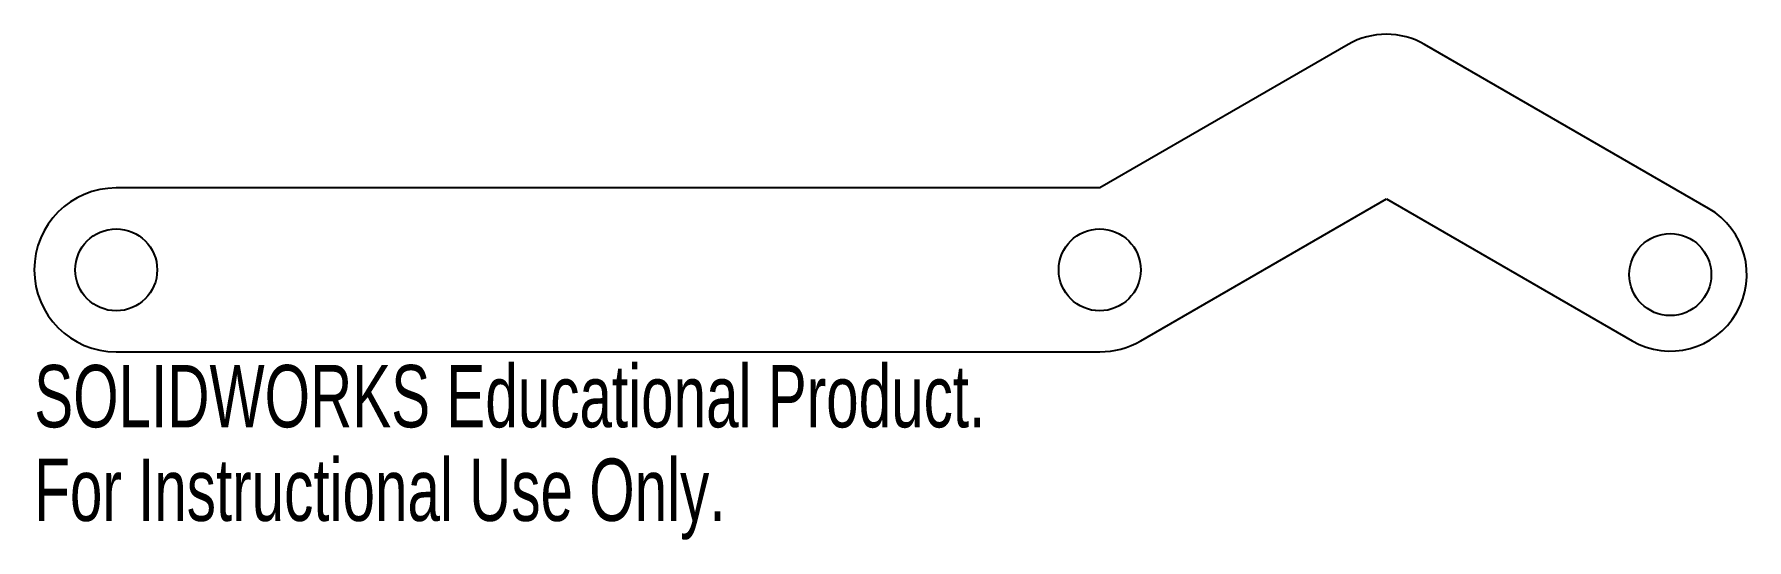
# Model space of a CAD drawing. Header units: inches. Extents: x -3.25 to 1.97, y -0.82 to 0.72.
import ezdxf

# ---------------------------------------------------------------- set-up
doc = ezdxf.new("R2010")
doc.units = ezdxf.units.IN
doc.header["$MEASUREMENT"] = 0
doc.styles.add('SLDTEXTSTYLE0', font='TXT', dxfattribs={"width": 0.7})

msp = doc.modelspace()

# ---------------------------------------------------------------- linework, layer by layer
at = {"color": 7, "linetype": 'Continuous', "lineweight": 25}
for p, q in [((0.7578, 0.6875), (0, 0.25)), ((1.8571, 0.1875), (0.991, 0.6875)), ((0, 0.25), (-3, 0.25)), ((0.125, -0.2165), (0.8744, 0.2162)), ((0.8744, 0.2162), (1.6238, -0.2165)), ((-3, -0.25), (0, -0.25))]:
    msp.add_line(p, q, dxfattribs=at)
for centre in [(-3, 0), (0, 0), (1.7404, -0.0145)]:
    msp.add_circle(centre, 0.125, dxfattribs=at)
for centre, radius, start, end in [((0.8744, 0.4855), 0.2333, 60, 120), ((-3, 0), 0.25, 90, 270), ((1.7404, -0.0145), 0.2333, 240, 60), ((0, 0), 0.25, 270, 300)]:
    msp.add_arc(centre, radius, start, end, dxfattribs=at)

# ---------------------------------------------------------------- texts
at = {"color": 7, "linetype": 'Continuous', "char_height": 0.1903, "attachment_point": 1, "style": 'SLDTEXTSTYLE0'}
for s, insert in [('SOLIDWORKS Educational Product.', (-3.25, -0.2901)), ('For Instructional Use Only.', (-3.25, -0.5756))]:
    msp.add_mtext(s, dxfattribs=dict(at, insert=insert))

doc.saveas('drawing.dxf')
